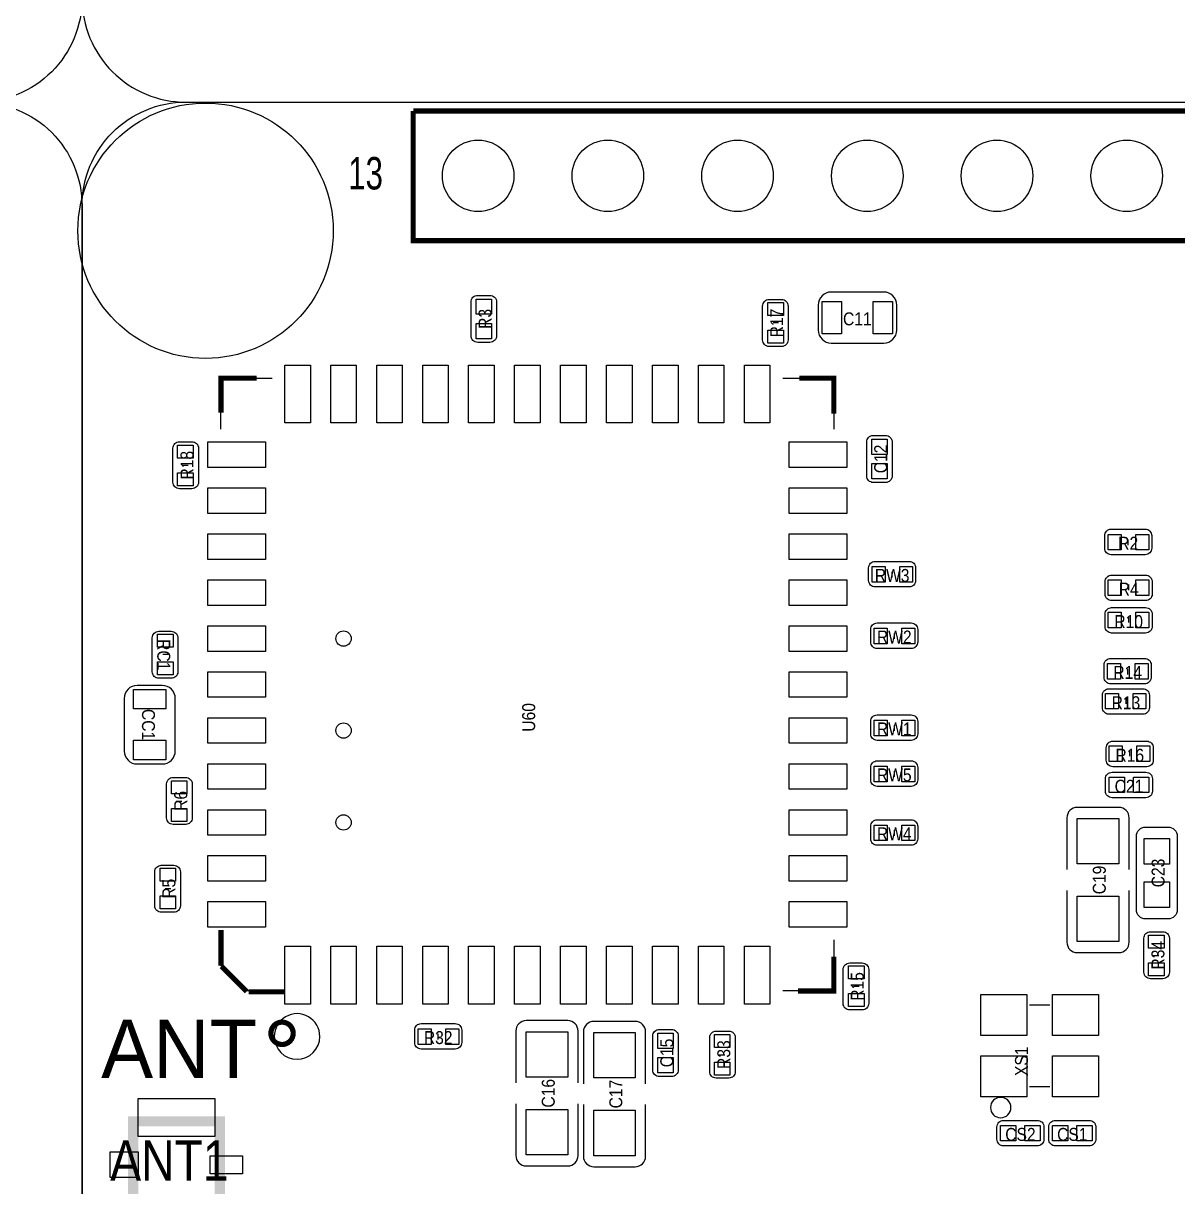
# Model space of a CAD drawing. Extents: x 0 to 107, y 0 to 124.
# Drawn here: x 48.83 to 71.44, y 38.86 to 61.64 of the extents above; entities that cross this region are included whole.
import ezdxf
from ezdxf.enums import TextEntityAlignment as Align

# ---------------------------------------------------------------- set-up
doc = ezdxf.new("R2010")
doc.units = 0
for name, color, linetype in [('BG_OUTLINE', 254, 'CONTINUOUS'), ('BG_SILKSCREEN_TOP', 3, 'CONTINUOUS'), ('PG_SILKSCREEN_TOP', 6, 'CONTINUOUS'), ('PIN_TOP', 80, 'CONTINUOUS'), ('RD_SILKSCREEN_TOP', 142, 'CONTINUOUS')]:
    doc.layers.add(name, color=color, linetype=linetype)

msp = doc.modelspace()

# ---------------------------------------------------------------- linework, layer by layer
at = {"layer": 'BG_OUTLINE'}
for points in [[(49.982882, 62.123066, 0.414214), (52.014882, 60.091066), (97.933764, 60.091066, 0.414214), (99.965764, 62.123066), (99.965764, 113.070132, 0.414214), (97.933764, 115.102132), (2.032, 115.102132), (2.032, 118.150132, -0.414214), (4.064, 120.182132), (95.901764, 120.182132, -0.414214), (97.933764, 118.150132), (97.933764, 115.102132)], [(0, 62.123066), (0, 113.070132, -0.414214), (2.032, 115.102132), (47.950882, 115.102132, -0.414214), (49.982882, 113.070132), (49.982882, 62.123066, -0.414214), (47.950882, 60.091066), (2.032, 60.091066, -0.414214), (0, 62.123066)], [(0, 7.112), (0, 58.059066, -0.414214), (2.032, 60.091066), (47.950882, 60.091066, -0.414214), (49.982882, 58.059066), (49.982882, 7.112, -0.414214), (47.950882, 5.08), (2.032, 5.08, -0.414214), (0, 7.112)], [(49.982882, 7.112), (49.982882, 58.059066, -0.414214), (52.014882, 60.091066), (97.933764, 60.091066, -0.414214), (99.965764, 58.059066), (99.965764, 7.112, -0.414214), (97.933764, 5.08), (2.032, 5.08), (2.032, 2.032, 0.414214), (4.064, 0), (95.901764, 0, 0.414214), (97.933764, 2.032), (97.933764, 5.08)]]:
    msp.add_lwpolyline(points, format="xyb", dxfattribs=at)
at = {"layer": 'BG_SILKSCREEN_TOP', "const_width": 0.1016}
for points in [[(53.400452, 54.687724), (52.702714, 54.687724), (52.702714, 54.013862)], [(64.70269, 53.989986), (64.70269, 54.687724), (64.028828, 54.687724)], [(52.705, 43.186858), (52.705, 43.884596)], [(64.004952, 42.687748), (64.70269, 42.687748), (64.70269, 43.36161)], [(52.712366, 43.172634), (53.205888, 42.679112)], [(53.245258, 42.672), (53.942996, 42.672)]]:
    msp.add_lwpolyline(points, dxfattribs=at)
msp.add_lwpolyline([(54.11724, 41.8592, 1), (53.68036, 41.8592, 1), (54.11724, 41.8592)], format="xyb", dxfattribs=at)
at = {"layer": 'PG_SILKSCREEN_TOP'}
for points, const_width in [([(89.488264, 57.378092), (56.468264, 57.378092), (56.468264, 59.918092)], 0.100076), ([(56.468264, 59.918092), (89.488264, 59.918092), (89.488264, 57.378092)], 0.100076), ([(50.982118, 38.436042), (52.681886, 38.436042), (52.681886, 40.13581), (50.982118, 40.13581), (50.982118, 38.436042)], 0.199898)]:
    msp.add_lwpolyline(points, dxfattribs=dict(at, const_width=const_width))
for points in [[(57.599834, 55.517796), (57.599834, 56.178196, -0.42804), (57.729374, 56.307736)], [(57.729374, 56.307736), (57.968134, 56.307736, -0.42804), (58.097674, 56.178196)], [(65.68186, 56.373268), (64.65189, 56.373268, 0.414331), (64.39789, 56.119268), (64.39789, 55.627524, 0.414331), (64.65189, 55.373524), (65.68186, 55.373524, 0.414233), (65.93586, 55.627524), (65.93586, 56.119268, 0.414233), (65.68186, 56.373268)], [(58.097674, 56.178196), (58.097674, 55.517796, -0.42804), (57.968134, 55.388256)], [(63.308484, 55.43423), (63.308484, 56.100218, -0.414214), (63.435484, 56.227218)], [(63.435484, 56.227218), (63.681356, 56.227218, -0.414214), (63.808356, 56.100218)], [(63.808356, 56.100218), (63.808356, 55.43423, -0.414214), (63.681356, 55.30723)], [(57.729374, 55.388256, -0.42804), (57.599834, 55.517796)], [(63.435484, 55.30723, -0.414214), (63.308484, 55.43423)], [(65.346834, 52.774596), (65.346834, 53.434996, -0.42804), (65.476374, 53.564536)], [(65.715134, 53.564536, -0.42804), (65.844674, 53.434996)], [(51.762152, 52.649374), (51.762152, 53.315362, -0.414214), (51.889152, 53.442362)], [(52.135024, 53.442362, -0.414214), (52.262024, 53.315362)], [(52.262024, 53.315362), (52.262024, 52.649374, -0.414214), (52.135024, 52.522374)], [(65.844674, 53.434996), (65.844674, 52.774596, -0.42804), (65.715134, 52.645056)], [(52.135024, 52.522374), (51.889152, 52.522374, -0.414214), (51.762152, 52.649374)], [(65.715134, 52.645056), (65.476374, 52.645056, -0.42804), (65.346834, 52.774596)], [(70.007226, 51.603148, -0.414214), (70.134226, 51.730148)], [(70.134226, 51.730148), (70.800214, 51.730148, -0.414214), (70.927214, 51.603148)], [(70.927214, 51.603148), (70.927214, 51.357276, -0.414214), (70.800214, 51.230276)], [(70.800214, 51.230276), (70.134226, 51.230276, -0.414214), (70.007226, 51.357276)], [(65.385188, 50.972466, -0.414214), (65.512188, 51.099466)], [(65.512188, 51.099466), (66.178176, 51.099466, -0.414214), (66.305176, 50.972466)], [(66.305176, 50.972466), (66.305176, 50.726594, -0.414214), (66.178176, 50.599594)], [(70.01637, 50.457608), (70.01637, 50.70348, -0.414214), (70.14337, 50.83048)], [(70.14337, 50.83048), (70.809358, 50.83048, -0.414214), (70.936358, 50.70348)], [(66.178176, 50.599594), (65.512188, 50.599594, -0.414214), (65.385188, 50.726594)], [(70.809358, 50.330608), (70.14337, 50.330608, -0.414214), (70.01637, 50.457608)], [(70.936358, 50.457608, -0.414214), (70.809358, 50.330608)], [(70.01637, 49.822608), (70.01637, 50.06848, -0.414214), (70.14337, 50.19548)], [(70.14337, 50.19548), (70.809358, 50.19548, -0.414214), (70.936358, 50.06848)], [(65.426336, 49.766728, -0.414214), (65.553336, 49.893728)], [(65.553336, 49.893728), (66.219324, 49.893728, -0.414214), (66.346324, 49.766728)], [(51.35753, 48.938434), (51.35753, 49.604422, -0.414214), (51.48453, 49.731422)], [(51.48453, 49.731422), (51.730402, 49.731422, -0.414214), (51.857402, 49.604422)], [(66.346324, 49.766728), (66.346324, 49.520856, -0.414214), (66.219324, 49.393856)], [(70.809358, 49.695608), (70.14337, 49.695608, -0.414214), (70.01637, 49.822608)], [(70.936358, 49.822608, -0.414214), (70.809358, 49.695608)], [(51.857402, 49.604422), (51.857402, 48.938434, -0.414214), (51.730402, 48.811434)], [(66.219324, 49.393856), (65.553336, 49.393856, -0.414214), (65.426336, 49.520856)], [(69.996812, 49.07407, -0.414214), (70.123812, 49.20107)], [(70.123812, 49.20107), (70.7898, 49.20107, -0.414214), (70.9168, 49.07407)], [(70.9168, 49.07407), (70.9168, 48.828198, -0.414214), (70.7898, 48.701198)], [(51.48453, 48.811434, -0.414214), (51.35753, 48.938434)], [(70.7898, 48.701198), (70.123812, 48.701198, -0.414214), (69.996812, 48.828198)], [(51.807872, 47.386494), (51.807872, 48.416464, 0.414331), (51.553872, 48.670464), (51.062128, 48.670464, 0.414331), (50.808128, 48.416464), (50.808128, 47.386494, 0.414233), (51.062128, 47.132494), (51.553872, 47.132494, 0.414233), (51.807872, 47.386494)], [(69.963284, 48.234092), (69.963284, 48.479964, -0.414214), (70.090284, 48.606964)], [(70.090284, 48.606964), (70.756272, 48.606964, -0.414214), (70.883272, 48.479964)], [(65.426336, 47.966884, -0.414214), (65.553336, 48.093884)], [(65.553336, 48.093884), (66.219324, 48.093884, -0.414214), (66.346324, 47.966884)], [(70.756272, 48.107092), (70.090284, 48.107092, -0.414214), (69.963284, 48.234092)], [(70.883272, 48.234092, -0.414214), (70.756272, 48.107092)], [(66.346324, 47.966884), (66.346324, 47.721012, -0.414214), (66.219324, 47.594012)], [(66.219324, 47.594012), (65.553336, 47.594012, -0.414214), (65.426336, 47.721012)], [(70.03796, 47.2059), (70.03796, 47.451772, -0.414214), (70.16496, 47.578772)], [(70.16496, 47.578772), (70.830948, 47.578772, -0.414214), (70.957948, 47.451772)], [(65.426336, 47.066708, -0.414214), (65.553336, 47.193708)], [(65.553336, 47.193708), (66.219324, 47.193708, -0.414214), (66.346324, 47.066708)], [(70.830948, 47.0789), (70.16496, 47.0789, -0.414214), (70.03796, 47.2059)], [(70.957948, 47.2059, -0.414214), (70.830948, 47.0789)], [(66.346324, 47.066708), (66.346324, 46.820836, -0.414214), (66.219324, 46.693836)], [(70.022466, 46.84141, -0.42804), (70.152006, 46.97095)], [(70.152006, 46.97095), (70.812406, 46.97095, -0.42804), (70.941946, 46.84141)], [(51.638962, 46.076108), (51.638962, 46.742096, -0.414214), (51.765962, 46.869096)], [(52.011834, 46.869096, -0.414214), (52.138834, 46.742096)], [(52.138834, 46.742096), (52.138834, 46.076108, -0.414214), (52.011834, 45.949108)], [(66.219324, 46.693836), (65.553336, 46.693836, -0.414214), (65.426336, 46.820836)], [(70.941946, 46.84141), (70.941946, 46.60265, -0.42804), (70.812406, 46.47311)], [(70.812406, 46.47311), (70.152006, 46.47311, -0.42804), (70.022466, 46.60265)], [(70.486016, 45.064172), (70.486016, 46.080172, 0.414214), (70.282816, 46.283372), (69.470016, 46.283372, 0.414214), (69.266816, 46.080172), (69.266816, 45.064172)], [(52.011834, 45.949108), (51.765962, 45.949108, -0.414214), (51.638962, 46.076108)], [(65.426336, 45.912786, -0.414214), (65.553336, 46.039786)], [(65.553336, 46.039786), (66.219324, 46.039786, -0.414214), (66.346324, 45.912786)], [(66.346324, 45.912786), (66.346324, 45.666914, -0.414214), (66.219324, 45.539914)], [(71.249794, 44.09821), (70.805294, 44.09821, -0.414244), (70.627494, 44.27601), (70.627494, 45.720254, -0.414244), (70.805294, 45.898054), (71.249794, 45.898054, -0.414244), (71.427594, 45.720254), (71.427594, 44.27601, -0.414244), (71.249794, 44.09821)], [(66.219324, 45.539914), (65.553336, 45.539914, -0.414214), (65.426336, 45.666914)], [(51.407822, 44.356274), (51.407822, 45.022262, -0.414214), (51.534822, 45.149262)], [(51.534822, 45.149262), (51.780694, 45.149262, -0.414214), (51.907694, 45.022262)], [(51.907694, 45.022262), (51.907694, 44.356274, -0.414214), (51.780694, 44.229274)], [(69.266816, 44.657772), (69.266816, 43.641772, 0.414214), (69.470016, 43.438572), (70.282816, 43.438572, 0.414214), (70.486016, 43.641772), (70.486016, 44.657772)], [(51.534822, 44.229274, -0.414214), (51.407822, 44.356274)], [(70.774814, 43.055032), (70.774814, 43.72102, -0.414214), (70.901814, 43.84802)], [(71.147686, 43.84802, -0.414214), (71.274686, 43.72102)], [(71.274686, 43.72102), (71.274686, 43.055032, -0.414214), (71.147686, 42.928032)], [(64.88684, 42.443654), (64.88684, 43.109642, -0.414214), (65.01384, 43.236642)], [(65.01384, 43.236642), (65.259712, 43.236642, -0.414214), (65.386712, 43.109642)], [(65.386712, 43.109642), (65.386712, 42.443654, -0.414214), (65.259712, 42.316654)], [(71.147686, 42.928032), (70.901814, 42.928032, -0.414214), (70.774814, 43.055032)], [(65.01384, 42.316654, -0.414214), (64.88684, 42.443654)], [(56.496712, 41.923462, -0.414214), (56.623712, 42.050462)], [(56.623712, 42.050462), (57.2897, 42.050462, -0.414214), (57.4167, 41.923462)], [(57.4167, 41.923462), (57.4167, 41.67759, -0.414214), (57.2897, 41.55059)], [(59.695588, 40.888158), (59.695588, 41.904158, 0.414214), (59.492388, 42.107358), (58.679588, 42.107358, 0.414214), (58.476388, 41.904158), (58.476388, 40.888158)], [(61.018674, 40.872664), (61.018674, 41.888664, 0.414214), (60.815474, 42.091864), (60.002674, 42.091864, 0.414214), (59.799474, 41.888664), (59.799474, 40.872664)], [(61.15812, 41.143936), (61.15812, 41.804336, -0.42804), (61.28766, 41.933876)], [(61.52642, 41.933876, -0.42804), (61.65596, 41.804336)], [(61.65596, 41.804336), (61.65596, 41.143936, -0.42804), (61.52642, 41.014396)], [(62.272926, 41.109392), (62.272926, 41.77538, -0.414214), (62.399926, 41.90238)], [(62.645798, 41.90238, -0.414214), (62.772798, 41.77538)], [(62.772798, 41.77538), (62.772798, 41.109392, -0.414214), (62.645798, 40.982392)], [(57.2897, 41.55059), (56.623712, 41.55059, -0.414214), (56.496712, 41.67759)], [(61.52642, 41.014396), (61.28766, 41.014396, -0.42804), (61.15812, 41.143936)], [(62.645798, 40.982392), (62.399926, 40.982392, -0.414214), (62.272926, 41.109392)], [(68.170298, 40.405812, 1), (67.770502, 40.405812, 1), (68.170298, 40.405812)], [(58.476388, 40.481758), (58.476388, 39.465758, 0.414214), (58.679588, 39.262558), (59.492388, 39.262558, 0.414214), (59.695588, 39.465758), (59.695588, 40.481758)], [(59.799474, 40.466264), (59.799474, 39.450264, 0.414214), (60.002674, 39.247064), (60.815474, 39.247064, 0.414214), (61.018674, 39.450264), (61.018674, 40.466264)], [(67.897502, 40.024812, -0.42804), (68.027042, 40.154352)], [(68.027042, 40.154352), (68.687442, 40.154352, -0.42804), (68.816982, 40.024812)], [(68.913502, 39.786052), (68.913502, 40.024812, -0.42804), (69.043042, 40.154352)], [(69.043042, 40.154352), (69.703442, 40.154352, -0.42804), (69.832982, 40.024812)], [(68.816982, 40.024812), (68.816982, 39.786052, -0.42804), (68.687442, 39.656512)], [(68.687442, 39.656512), (68.027042, 39.656512, -0.42804), (67.897502, 39.786052)], [(69.703442, 39.656512), (69.043042, 39.656512, -0.42804), (68.913502, 39.786052)], [(69.832982, 39.786052, -0.42804), (69.703442, 39.656512)]]:
    msp.add_lwpolyline(points, format="xyb", dxfattribs=at)
for points in [[(63.622174, 55.769256), (63.512954, 55.769256)], [(57.968134, 55.388256), (57.729374, 55.388256)], [(63.681356, 55.30723), (63.435484, 55.30723)], [(52.702714, 53.687726), (52.702714, 54.687724), (53.702712, 54.687724)], [(63.702692, 54.687724), (64.70269, 54.687724), (64.70269, 53.687726)], [(65.476374, 53.564536), (65.715134, 53.564536)], [(51.889152, 53.442362), (52.135024, 53.442362)], [(51.948334, 52.980336), (52.057554, 52.980336)], [(70.007226, 51.357276), (70.007226, 51.603148)], [(70.469252, 51.416458), (70.469252, 51.525678)], [(65.385188, 50.726594), (65.385188, 50.972466)], [(65.847214, 50.785776), (65.847214, 50.894996)], [(70.474332, 50.644298), (70.474332, 50.535078)], [(70.936358, 50.70348), (70.936358, 50.457608)], [(70.474332, 50.009298), (70.474332, 49.900078)], [(70.936358, 50.06848), (70.936358, 49.822608)], [(65.426336, 49.520856), (65.426336, 49.766728)], [(65.888362, 49.580038), (65.888362, 49.689258)], [(51.67122, 49.27346), (51.562, 49.27346)], [(69.996812, 48.828198), (69.996812, 49.07407)], [(70.458838, 48.88738), (70.458838, 48.9966)], [(51.730402, 48.811434), (51.48453, 48.811434)], [(70.421246, 48.420782), (70.421246, 48.311562)], [(70.883272, 48.479964), (70.883272, 48.234092)], [(65.426336, 47.721012), (65.426336, 47.966884)], [(65.888362, 47.780194), (65.888362, 47.889414)], [(70.495922, 47.39259), (70.495922, 47.28337)], [(70.957948, 47.451772), (70.957948, 47.2059)], [(65.426336, 46.820836), (65.426336, 47.066708)], [(65.888362, 46.880018), (65.888362, 46.989238)], [(51.765962, 46.869096), (52.011834, 46.869096)], [(70.022466, 46.60265), (70.022466, 46.84141)], [(51.825144, 46.40707), (51.934364, 46.40707)], [(65.426336, 45.666914), (65.426336, 45.912786)], [(65.888362, 45.726096), (65.888362, 45.835316)], [(51.721512, 44.6913), (51.612292, 44.6913)], [(51.780694, 44.229274), (51.534822, 44.229274)], [(70.901814, 43.84802), (71.147686, 43.84802)], [(53.702712, 42.687748), (53.202586, 42.687748), (52.702714, 43.18762), (52.702714, 43.687746)], [(64.70269, 43.687746), (64.70269, 42.687748), (63.702692, 42.687748)], [(70.960996, 43.385994), (71.070216, 43.385994)], [(65.20053, 42.77868), (65.09131, 42.77868)], [(68.534534, 42.416984), (68.934584, 42.416984)], [(65.259712, 42.316654), (65.01384, 42.316654)], [(56.496712, 41.67759), (56.496712, 41.923462)], [(61.28766, 41.933876), (61.52642, 41.933876)], [(56.958738, 41.736772), (56.958738, 41.845992)], [(62.399926, 41.90238), (62.645798, 41.90238)], [(62.459108, 41.440354), (62.568328, 41.440354)], [(68.534534, 40.816784), (68.934584, 40.816784)], [(67.897502, 39.786052), (67.897502, 40.024812)], [(69.832982, 40.024812), (69.832982, 39.786052)]]:
    msp.add_lwpolyline(points, dxfattribs=at)
msp.add_lwpolyline([(54.63921, 41.797732, 1), (53.746194, 41.79774, 1)], format="xyb", close=True, dxfattribs=at)
at = {"layer": 'PIN_TOP'}
for points in [[(57.998614, 55.936896), (57.698894, 55.936896), (57.698894, 56.236616), (57.998614, 56.236616)], [(63.716154, 55.914798), (63.411354, 55.914798), (63.411354, 56.168798), (63.716154, 56.168798)], [(64.856106, 56.190896), (64.856106, 55.555896), (64.475106, 55.555896), (64.475106, 56.190896)], [(65.852802, 56.190896), (65.852802, 55.555896), (65.471802, 55.555896), (65.471802, 56.190896)], [(57.998614, 55.459376), (57.698894, 55.459376), (57.698894, 55.759096), (57.998614, 55.759096)], [(63.716154, 55.374794), (63.411354, 55.374794), (63.411354, 55.628794), (63.716154, 55.628794)], [(54.452774, 53.812821), (53.952902, 53.812821), (53.952902, 54.942867), (54.452774, 54.942867)], [(55.352696, 53.812821), (54.852824, 53.812821), (54.852824, 54.942867), (55.352696, 54.942867)], [(56.252618, 53.812821), (55.752746, 53.812821), (55.752746, 54.942867), (56.252618, 54.942867)], [(57.15254, 53.812821), (56.652668, 53.812821), (56.652668, 54.942867), (57.15254, 54.942867)], [(58.052716, 53.812821), (57.552844, 53.812821), (57.552844, 54.942867), (58.052716, 54.942867)], [(58.952638, 53.812821), (58.452766, 53.812821), (58.452766, 54.942867), (58.952638, 54.942867)], [(59.85256, 53.812821), (59.352688, 53.812821), (59.352688, 54.942867), (59.85256, 54.942867)], [(60.752736, 53.812821), (60.252864, 53.812821), (60.252864, 54.942867), (60.752736, 54.942867)], [(61.652658, 53.812821), (61.152786, 53.812821), (61.152786, 54.942867), (61.652658, 54.942867)], [(62.55258, 53.812821), (62.052708, 53.812821), (62.052708, 54.942867), (62.55258, 54.942867)], [(63.452502, 53.812821), (62.95263, 53.812821), (62.95263, 54.942867), (63.452502, 54.942867)], [(51.854354, 53.374798), (52.159154, 53.374798), (52.159154, 53.120798), (51.854354, 53.120798)], [(53.577617, 53.437536), (53.577617, 52.937664), (52.447571, 52.937664), (52.447571, 53.437536)], [(64.957833, 53.437536), (64.957833, 52.937664), (63.827787, 52.937664), (63.827787, 53.437536)], [(65.445894, 53.493416), (65.745614, 53.493416), (65.745614, 53.193696), (65.445894, 53.193696)], [(65.445894, 53.015896), (65.745614, 53.015896), (65.745614, 52.716176), (65.445894, 52.716176)], [(51.854354, 52.834794), (52.159154, 52.834794), (52.159154, 52.580794), (51.854354, 52.580794)], [(53.577617, 52.537614), (53.577617, 52.037742), (52.447571, 52.037742), (52.447571, 52.537614)], [(64.957833, 52.537614), (64.957833, 52.037742), (63.827787, 52.037742), (63.827787, 52.537614)], [(53.577617, 51.637692), (53.577617, 51.13782), (52.447571, 51.13782), (52.447571, 51.637692)], [(64.957833, 51.637692), (64.957833, 51.13782), (63.827787, 51.13782), (63.827787, 51.637692)], [(70.07479, 51.322478), (70.07479, 51.627278), (70.32879, 51.627278), (70.32879, 51.322478)], [(70.614794, 51.322478), (70.614794, 51.627278), (70.868794, 51.627278), (70.868794, 51.322478)], [(65.452752, 50.691796), (65.452752, 50.996596), (65.706752, 50.996596), (65.706752, 50.691796)], [(65.992756, 50.691796), (65.992756, 50.996596), (66.246756, 50.996596), (66.246756, 50.691796)], [(53.577617, 50.73777), (53.577617, 50.237898), (52.447571, 50.237898), (52.447571, 50.73777)], [(64.957833, 50.73777), (64.957833, 50.237898), (63.827787, 50.237898), (63.827787, 50.73777)], [(70.32879, 50.738278), (70.32879, 50.433478), (70.07479, 50.433478), (70.07479, 50.738278)], [(70.868794, 50.738278), (70.868794, 50.433478), (70.614794, 50.433478), (70.614794, 50.738278)], [(70.32879, 50.103278), (70.32879, 49.798478), (70.07479, 49.798478), (70.07479, 50.103278)], [(70.868794, 50.103278), (70.868794, 49.798478), (70.614794, 49.798478), (70.614794, 50.103278)], [(51.7652, 49.419002), (51.4604, 49.419002), (51.4604, 49.673002), (51.7652, 49.673002)], [(53.577617, 49.837594), (53.577617, 49.337722), (52.447571, 49.337722), (52.447571, 49.837594)], [(64.957833, 49.837594), (64.957833, 49.337722), (63.827787, 49.337722), (63.827787, 49.837594)], [(65.4939, 49.486058), (65.4939, 49.790858), (65.7479, 49.790858), (65.7479, 49.486058)], [(66.033904, 49.486058), (66.033904, 49.790858), (66.287904, 49.790858), (66.287904, 49.486058)], [(51.7652, 48.878998), (51.4604, 48.878998), (51.4604, 49.132998), (51.7652, 49.132998)], [(70.064376, 48.7934), (70.064376, 49.0982), (70.318376, 49.0982), (70.318376, 48.7934)], [(70.60438, 48.7934), (70.60438, 49.0982), (70.85838, 49.0982), (70.85838, 48.7934)], [(53.577617, 48.937672), (53.577617, 48.4378), (52.447571, 48.4378), (52.447571, 48.937672)], [(64.957833, 48.937672), (64.957833, 48.4378), (63.827787, 48.4378), (63.827787, 48.937672)], [(51.6255, 48.212248), (50.9905, 48.212248), (50.9905, 48.593248), (51.6255, 48.593248)], [(70.275704, 48.514762), (70.275704, 48.209962), (70.021704, 48.209962), (70.021704, 48.514762)], [(70.815708, 48.514762), (70.815708, 48.209962), (70.561708, 48.209962), (70.561708, 48.514762)], [(53.577617, 48.03775), (53.577617, 47.537878), (52.447571, 47.537878), (52.447571, 48.03775)], [(64.957833, 48.03775), (64.957833, 47.537878), (63.827787, 47.537878), (63.827787, 48.03775)], [(65.4939, 47.686214), (65.4939, 47.991014), (65.7479, 47.991014), (65.7479, 47.686214)], [(66.033904, 47.686214), (66.033904, 47.991014), (66.287904, 47.991014), (66.287904, 47.686214)], [(51.6255, 47.215552), (50.9905, 47.215552), (50.9905, 47.596552), (51.6255, 47.596552)], [(70.35038, 47.48657), (70.35038, 47.18177), (70.09638, 47.18177), (70.09638, 47.48657)], [(70.890384, 47.48657), (70.890384, 47.18177), (70.636384, 47.18177), (70.636384, 47.48657)], [(53.577617, 47.137574), (53.577617, 46.637702), (52.447571, 46.637702), (52.447571, 47.137574)], [(64.957833, 47.137574), (64.957833, 46.637702), (63.827787, 46.637702), (63.827787, 47.137574)], [(65.4939, 46.786038), (65.4939, 47.090838), (65.7479, 47.090838), (65.7479, 46.786038)], [(66.033904, 46.786038), (66.033904, 47.090838), (66.287904, 47.090838), (66.287904, 46.786038)], [(51.731164, 46.801532), (52.035964, 46.801532), (52.035964, 46.547532), (51.731164, 46.547532)], [(70.093586, 46.57217), (70.093586, 46.87189), (70.393306, 46.87189), (70.393306, 46.57217)], [(70.571106, 46.57217), (70.571106, 46.87189), (70.870826, 46.87189), (70.870826, 46.57217)], [(51.731164, 46.261528), (52.035964, 46.261528), (52.035964, 46.007528), (51.731164, 46.007528)], [(53.577617, 46.237652), (53.577617, 45.73778), (52.447571, 45.73778), (52.447571, 46.237652)], [(64.957833, 46.237652), (64.957833, 45.73778), (63.827787, 45.73778), (63.827787, 46.237652)], [(69.470016, 46.067472), (70.282816, 46.067472), (70.282816, 45.178472), (69.470016, 45.178472)], [(65.4939, 45.632116), (65.4939, 45.936916), (65.7479, 45.936916), (65.7479, 45.632116)], [(66.033904, 45.632116), (66.033904, 45.936916), (66.287904, 45.936916), (66.287904, 45.632116)], [(71.277607, 45.173011), (70.777481, 45.173011), (70.777481, 45.673137), (71.277607, 45.673137)], [(53.577617, 45.33773), (53.577617, 44.837858), (52.447571, 44.837858), (52.447571, 45.33773)], [(64.957833, 45.33773), (64.957833, 44.837858), (63.827787, 44.837858), (63.827787, 45.33773)], [(51.815492, 44.836842), (51.510692, 44.836842), (51.510692, 45.090842), (51.815492, 45.090842)], [(71.277607, 44.323127), (70.777481, 44.323127), (70.777481, 44.823253), (71.277607, 44.823253)], [(51.815492, 44.296838), (51.510692, 44.296838), (51.510692, 44.550838), (51.815492, 44.550838)], [(53.577617, 44.437808), (53.577617, 43.937936), (52.447571, 43.937936), (52.447571, 44.437808)], [(64.957833, 44.437808), (64.957833, 43.937936), (63.827787, 43.937936), (63.827787, 44.437808)], [(69.470016, 44.543472), (70.282816, 44.543472), (70.282816, 43.654472), (69.470016, 43.654472)], [(70.867016, 43.780456), (71.171816, 43.780456), (71.171816, 43.526456), (70.867016, 43.526456)], [(54.452774, 42.432605), (53.952902, 42.432605), (53.952902, 43.562651), (54.452774, 43.562651)], [(55.352696, 42.432605), (54.852824, 42.432605), (54.852824, 43.562651), (55.352696, 43.562651)], [(56.252618, 42.432605), (55.752746, 42.432605), (55.752746, 43.562651), (56.252618, 43.562651)], [(57.15254, 42.432605), (56.652668, 42.432605), (56.652668, 43.562651), (57.15254, 43.562651)], [(58.052716, 42.432605), (57.552844, 42.432605), (57.552844, 43.562651), (58.052716, 43.562651)], [(58.952638, 42.432605), (58.452766, 42.432605), (58.452766, 43.562651), (58.952638, 43.562651)], [(59.85256, 42.432605), (59.352688, 42.432605), (59.352688, 43.562651), (59.85256, 43.562651)], [(60.752736, 42.432605), (60.252864, 42.432605), (60.252864, 43.562651), (60.752736, 43.562651)], [(61.652658, 42.432605), (61.152786, 42.432605), (61.152786, 43.562651), (61.652658, 43.562651)], [(62.55258, 42.432605), (62.052708, 42.432605), (62.052708, 43.562651), (62.55258, 43.562651)], [(63.452502, 42.432605), (62.95263, 42.432605), (62.95263, 43.562651), (63.452502, 43.562651)], [(65.29451, 42.924222), (64.98971, 42.924222), (64.98971, 43.178222), (65.29451, 43.178222)], [(70.867016, 43.240452), (71.171816, 43.240452), (71.171816, 42.986452), (70.867016, 42.986452)], [(65.29451, 42.384218), (64.98971, 42.384218), (64.98971, 42.638218), (65.29451, 42.638218)], [(67.584574, 41.817544), (67.584574, 42.617644), (68.484496, 42.617644), (68.484496, 41.817544)], [(68.984368, 41.817544), (68.984368, 42.617644), (69.88429, 42.617644), (69.88429, 41.817544)], [(56.564276, 41.642792), (56.564276, 41.947592), (56.818276, 41.947592), (56.818276, 41.642792)], [(57.10428, 41.642792), (57.10428, 41.947592), (57.35828, 41.947592), (57.35828, 41.642792)], [(58.679588, 41.891458), (59.492388, 41.891458), (59.492388, 41.002458), (58.679588, 41.002458)], [(60.002674, 41.875964), (60.815474, 41.875964), (60.815474, 40.986964), (60.002674, 40.986964)], [(61.25718, 41.862756), (61.5569, 41.862756), (61.5569, 41.563036), (61.25718, 41.563036)], [(62.365128, 41.834816), (62.669928, 41.834816), (62.669928, 41.580816), (62.365128, 41.580816)], [(61.25718, 41.385236), (61.5569, 41.385236), (61.5569, 41.085516), (61.25718, 41.085516)], [(62.365128, 41.294812), (62.669928, 41.294812), (62.669928, 41.040812), (62.365128, 41.040812)], [(67.584574, 40.616124), (67.584574, 41.416224), (68.484496, 41.416224), (68.484496, 40.616124)], [(68.984368, 40.616124), (68.984368, 41.416224), (69.88429, 41.416224), (69.88429, 40.616124)], [(51.08194, 39.835836), (51.08194, 40.585898), (52.582064, 40.585898), (52.582064, 39.835836)], [(58.679588, 40.367458), (59.492388, 40.367458), (59.492388, 39.478458), (58.679588, 39.478458)], [(60.002674, 40.351964), (60.815474, 40.351964), (60.815474, 39.462964), (60.002674, 39.462964)], [(67.968622, 39.755572), (67.968622, 40.055292), (68.268342, 40.055292), (68.268342, 39.755572)], [(68.446142, 39.755572), (68.446142, 40.055292), (68.745862, 40.055292), (68.745862, 39.755572)], [(69.284342, 40.055292), (69.284342, 39.755572), (68.984622, 39.755572), (68.984622, 40.055292)], [(69.761862, 40.055292), (69.761862, 39.755572), (69.462142, 39.755572), (69.462142, 40.055292)], [(50.53203, 39.035736), (50.53203, 39.535862), (51.08194, 39.535862), (51.08194, 39.035736)], [(53.122068, 39.11092), (52.492148, 39.11092), (52.492148, 39.460932), (53.122068, 39.460932)]]:
    msp.add_lwpolyline(points, close=True, dxfattribs=at)
for centre, radius in [((52.400962, 57.57418), 2.499995), ((57.738264, 58.648092), 0.700024), ((60.278264, 58.648092), 0.700024), ((62.818264, 58.648092), 0.700024), ((65.358264, 58.648092), 0.700024), ((67.898264, 58.648092), 0.700024), ((70.438264, 58.648092), 0.700024), ((55.10276, 49.587658), 0.149987), ((55.10276, 47.787814), 0.149987), ((55.10276, 45.987716), 0.149987)]:
    msp.add_circle(centre, radius, dxfattribs=at)

# ---------------------------------------------------------------- texts
at = {"layer": 'BG_SILKSCREEN_TOP', "width": 0.72}
msp.add_text('13', height=0.635, dxfattribs=at).set_placement((55.1942, 58.3819))
at = {"layer": 'BG_SILKSCREEN_TOP'}
msp.add_text('ANT', height=1.143, dxfattribs=at).set_placement((50.3555, 40.9829))
at = {"layer": 'RD_SILKSCREEN_TOP', "width": 0.9}
for s, rotation, p in [('R3', 90, (58.001154, 55.847996)), ('R17', 90, (63.71082, 55.767224)), ('C12', 90, (65.748154, 53.104796)), ('R18', 90, (52.164488, 52.982368)), ('RC1', 270, (51.455066, 49.271428)), ('U60', 90, (58.855102, 48.044608)), ('CC1', 270, (51.1556, 47.904654)), ('R6', 90, (52.041298, 46.409102)), ('C19', 90, (70.028816, 44.860972)), ('C23', 90, (71.179944, 44.998132)), ('R5', 90, (51.810158, 44.689268)), ('R34', 90, (71.17715, 43.388026)), ('R15', 90, (65.289176, 42.776648)), ('C15', 90, (61.55944, 41.474136)), ('R33', 90, (62.675262, 41.442386)), ('XS1', 90, (68.504816, 41.311576)), ('C16', 90, (59.238388, 40.684958)), ('C17', 90, (60.561474, 40.669464))]:
    msp.add_text(s, height=0.254, rotation=rotation, dxfattribs=at).set_placement(p, align=Align.CENTER)
for s, p in [('C11', (65.1637, 55.720996)), ('R2', (70.46722, 51.327812)), ('RW3', (65.845182, 50.69713)), ('R4', (70.476364, 50.428144)), ('R10', (70.476364, 49.793144)), ('RW2', (65.88633, 49.491392)), ('R14', (70.456806, 48.798734)), ('R13', (70.423278, 48.204628)), ('RW1', (65.88633, 47.691548)), ('R16', (70.497954, 47.176436)), ('RW5', (65.88633, 46.791372)), ('C21', (70.482206, 46.56963)), ('RW4', (65.88633, 45.63745)), ('R32', (56.956706, 41.648126)), ('CS2', (68.357242, 39.753032)), ('CS1', (69.373242, 39.753032))]:
    msp.add_text(s, height=0.254, dxfattribs=at).set_placement(p, align=Align.CENTER)
at = {"layer": 'RD_SILKSCREEN_TOP', "width": 0.858521}
msp.add_text('ANT1', height=0.78994, dxfattribs=at).set_placement((50.53457, 38.97503))

doc.saveas('drawing.dxf')
